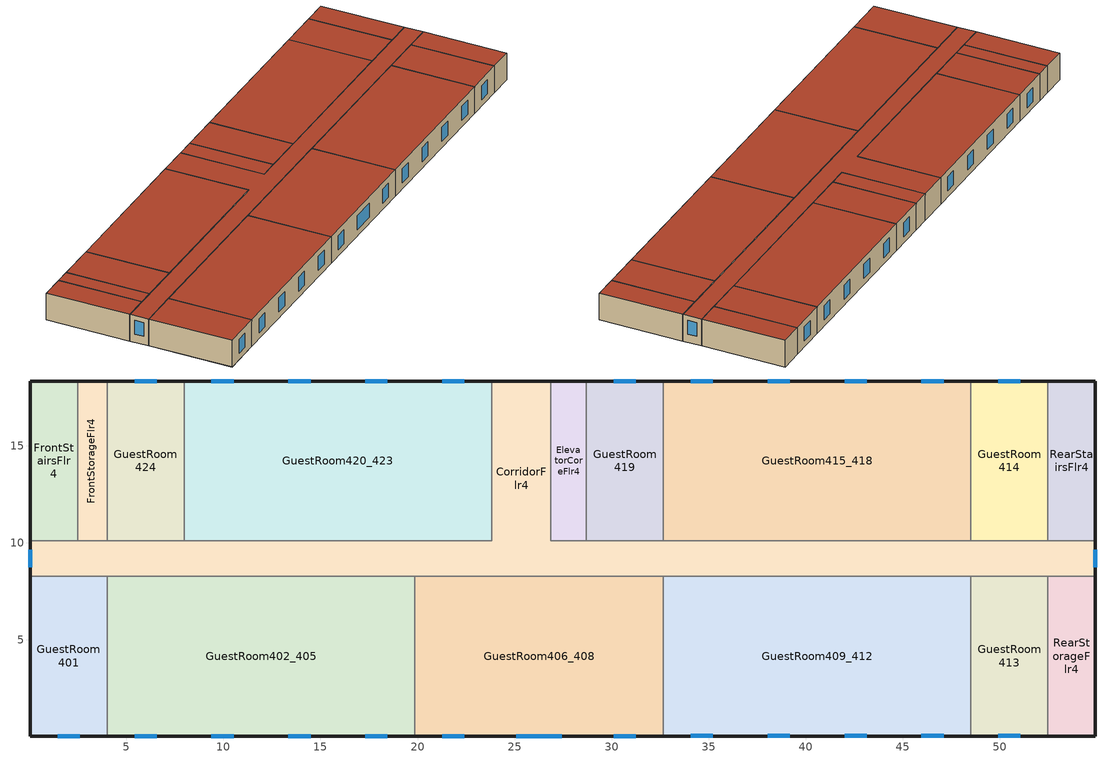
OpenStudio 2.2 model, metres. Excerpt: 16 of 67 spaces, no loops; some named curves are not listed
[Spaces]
GuestRoom413
 floor to GuestRoom313: 52.47,8.28 52.47,0.05 48.51,0.05 48.51,8.28 z8.84
 wall outside: 48.51,0.05 52.47,0.05 z8.84:11.58
 wall to GuestRoom409_412: 48.51,8.28 48.51,0.05 z8.84:11.58
 wall to CorridorFlr4: 52.47,8.28 48.51,8.28 z8.84:11.58
 wall to RearStorageFlr4: 52.47,0.05 52.47,8.28 z8.84:11.58
 window: 49.92,0.05 51.06,0.05 z9.49:10.93
 roof outside: 52.47,0.05 52.47,8.28 48.51,8.28 48.51,0.05 z11.58
GuestRoom415_418
 floor to GuestRoom315_318: 48.51,18.34 48.51,10.11 32.66,10.11 32.66,18.34 z8.84
 wall outside: 48.51,18.34 32.66,18.34 z8.84:11.58
 wall to GuestRoom419: 32.66,18.34 32.66,10.11 z8.84:11.58
 wall to CorridorFlr4: 32.66,10.11 48.51,10.11 z8.84:11.58
 wall to GuestRoom414: 48.51,10.11 48.51,18.34 z8.84:11.58
 window: 47.1,18.34 45.96,18.34 / 39.18,18.34 38.04,18.34 / 43.14,18.34 42,18.34 / 35.21,18.34 34.07,18.34 z9.49:10.93
 roof outside: 48.51,10.11 48.51,18.34 32.66,18.34 32.66,10.11 z11.58
RearStairsFlr4
 floor to RearStairsFlr3: 54.91,18.34 54.91,10.11 52.47,10.11 52.47,18.34 z8.84
 wall outside: 54.91,10.11 54.91,18.34 52.47,18.34 z8.84:11.58
 wall to GuestRoom414: 52.47,18.34 52.47,10.11 z8.84:11.58
 wall to CorridorFlr4: 52.47,10.11 54.91,10.11 z8.84:11.58
 roof outside: 54.91,10.11 54.91,18.34 52.47,18.34 52.47,10.11 z11.58
CorridorFlr4
 floor to CorridorFlr3: 26.87,18.34 26.87,10.11 54.91,10.11 54.91,8.28 0.05,8.28 0.05,10.11 23.82,10.11 23.82,18.34 z8.84
 wall outside: 0.05,10.11 0.05,8.28 / 26.87,18.34 23.82,18.34 / 54.91,8.28 54.91,10.11 z8.84:11.58
 wall to ElevatorCoreFlr4: 28.7,10.11 26.87,10.11 26.87,18.34 z8.84:11.58
 wall to FrontStairsFlr4: 2.49,10.11 0.05,10.11 z8.84:11.58
 wall to GuestRoom420_423: 23.82,18.34 23.82,10.11 7.97,10.11 z8.84:11.58
 wall to GuestRoom406_408: 19.86,8.28 32.66,8.28 z8.84:11.58
 wall to GuestRoom424: 7.97,10.11 4.01,10.11 z8.84:11.58
 wall to GuestRoom402_405: 4.01,8.28 19.86,8.28 z8.84:11.58
 wall to RearStorageFlr4: 52.47,8.28 54.91,8.28 z8.84:11.58
 wall to GuestRoom401: 0.05,8.28 4.01,8.28 z8.84:11.58
 wall to FrontStorageFlr4: 4.01,10.11 2.49,10.11 z8.84:11.58
 wall to GuestRoom414: 52.47,10.11 48.51,10.11 z8.84:11.58
 wall to GuestRoom419: 32.66,10.11 28.7,10.11 z8.84:11.58
 wall to GuestRoom409_412: 32.66,8.28 48.51,8.28 z8.84:11.58
 window: 0.05,9.66 0.05,8.73 / 54.91,8.73 54.91,9.66 z9.68:11.1
 roof outside: 54.91,8.28 54.91,10.11 26.87,10.11 26.87,18.34 23.82,18.34 23.82,10.11 0.05,10.11 0.05,8.28 z11.58
GuestRoom402_405
 floor to GuestRoom302_305: 19.86,8.28 19.86,0.05 4.01,0.05 4.01,8.28 z8.84
 wall outside: 4.01,0.05 19.86,0.05 z8.84:11.58
 wall to GuestRoom406_408: 19.86,0.05 19.86,8.28 z8.84:11.58
 wall to GuestRoom401: 4.01,8.28 4.01,0.05 z8.84:11.58
 window: 5.42,0.05 6.56,0.05 / 13.35,0.05 14.49,0.05 / 9.39,0.05 10.52,0.05 / 17.31,0.05 18.45,0.05 z9.49:10.93
 roof outside: 19.86,0.05 19.86,8.28 4.01,8.28 4.01,0.05 z11.58
GuestRoom401
 floor to GuestRoom301: 4.01,8.28 4.01,0.05 0.05,0.05 0.05,8.28 z8.84
 wall outside: 0.05,8.28 0.05,0.05 4.01,0.05 z8.84:11.58
 window: 1.46,0.05 2.6,0.05 z9.49:10.93
 roof outside: 4.01,0.05 4.01,8.28 0.05,8.28 0.05,0.05 z11.58
RearStorageFlr4
 floor to RearStorageFlr3: 54.91,8.28 54.91,0.05 52.47,0.05 52.47,8.28 z8.84
 wall outside: 52.47,0.05 54.91,0.05 54.91,8.28 z8.84:11.58
 roof outside: 54.91,0.05 54.91,8.28 52.47,8.28 52.47,0.05 z11.58
ElevatorCoreFlr4
 floor to ElevatorCoreFlr3: 28.7,18.34 28.7,10.11 26.87,10.11 26.87,18.34 z8.84
 wall outside: 28.7,18.34 26.87,18.34 z8.84:11.58
 wall to GuestRoom419: 28.7,10.11 28.7,18.34 z8.84:11.58
 roof outside: 28.7,10.11 28.7,18.34 26.87,18.34 26.87,10.11 z11.58
GuestRoom414
 floor to GuestRoom314: 52.47,18.34 52.47,10.11 48.51,10.11 48.51,18.34 z8.84
 wall outside: 52.47,18.34 48.51,18.34 z8.84:11.58
 window: 51.06,18.34 49.92,18.34 z9.49:10.93
 roof outside: 52.47,10.11 52.47,18.34 48.51,18.34 48.51,10.11 z11.58
GuestRoom420_423
 floor to GuestRoom320_323: 23.82,18.34 23.82,10.11 7.97,10.11 7.97,18.34 z8.84
 wall outside: 23.82,18.34 7.97,18.34 z8.84:11.58
 wall to GuestRoom424: 7.97,18.34 7.97,10.11 z8.84:11.58
 window: 22.41,18.34 21.27,18.34 / 18.45,18.34 17.31,18.34 / 10.52,18.34 9.39,18.34 / 14.49,18.34 13.35,18.34 z9.49:10.93
 roof outside: 23.82,10.11 23.82,18.34 7.97,18.34 7.97,10.11 z11.58
GuestRoom424
 floor to GuestRoom324: 7.97,18.34 7.97,10.11 4.01,10.11 4.01,18.34 z8.84
 wall outside: 7.97,18.34 4.01,18.34 z8.84:11.58
 wall to FrontStorageFlr4: 4.01,18.34 4.01,10.11 z8.84:11.58
 window: 6.56,18.34 5.42,18.34 z9.49:10.93
 roof outside: 7.97,10.11 7.97,18.34 4.01,18.34 4.01,10.11 z11.58
GuestRoom406_408
 floor to GuestRoom306_308: 32.66,8.28 32.66,0.05 19.86,0.05 19.86,8.28 z8.84
 wall outside: 19.86,0.05 32.66,0.05 z8.84:11.58
 wall to GuestRoom409_412: 32.66,0.05 32.66,8.28 z8.84:11.58
 window: 21.27,0.05 22.41,0.05 / 25.08,0.05 27.44,0.05 / 30.11,0.05 31.25,0.05 z9.49:10.93
 roof outside: 32.66,0.05 32.66,8.28 19.86,8.28 19.86,0.05 z11.58
GuestRoom419
 floor to GuestRoom319: 32.66,18.34 32.66,10.11 28.7,10.11 28.7,18.34 z8.84
 wall outside: 32.66,18.34 28.7,18.34 z8.84:11.58
 window: 31.25,18.34 30.11,18.34 z9.49:10.93
 roof outside: 32.66,10.11 32.66,18.34 28.7,18.34 28.7,10.11 z11.58
FrontStorageFlr4
 floor to FrontStorageFlr3: 4.01,18.34 4.01,10.11 2.49,10.11 2.49,18.34 z8.84
 wall outside: 4.01,18.34 2.49,18.34 z8.84:11.58
 wall to FrontStairsFlr4: 2.49,18.34 2.49,10.11 z8.84:11.58
 roof outside: 4.01,10.11 4.01,18.34 2.49,18.34 2.49,10.11 z11.58
FrontStairsFlr4
 floor to FrontStairsFlr3: 2.49,18.34 2.49,10.11 0.05,10.11 0.05,18.34 z8.84
 wall outside: 2.49,18.34 0.05,18.34 0.05,10.11 z8.84:11.58
 roof outside: 2.49,10.11 2.49,18.34 0.05,18.34 0.05,10.11 z11.58
GuestRoom409_412
 floor to GuestRoom309_312: 48.51,8.28 48.51,0.05 32.66,0.05 32.66,8.28 z8.84
 wall outside: 32.66,0.05 48.51,0.05 z8.84:11.58
 window: 38.04,0.05 39.18,0.05 / 45.96,0.05 47.1,0.05 / 42,0.05 43.14,0.05 / 34.07,0.05 35.21,0.05 z9.49:10.93
 roof outside: 48.51,0.05 48.51,8.28 32.66,8.28 32.66,0.05 z11.58
[Site]
Miami Intl Ap_FL_USA: Latitude {deg}=25.82; Longitude {deg}=-80.3; Time Zone {hr}=-5; Elevation {m}=11; Terrain=Suburbs
[Building]
-SmallHotel-ASHRAE 169-2006-1A created: 2017-11-09 21:39:31 +0000: North Axis {deg}=180; Default Construction Set=90.1-2013 - SmHotel - ASHRAE 169-2006-1A; Standards Number of Stories=4; Standards Number of Above Ground Stories=0; Standards Building Type=SmallHotel
[Site:WaterMainsTemperature]
Calculation Method=Correlation; Annual Average Outdoor Air Temperature {C}=24.4917; Maximum Difference In Monthly Average Outdoor Air Temperatures {deltaC}=8.7
[SizingPeriod:DesignDay] Barometric Pressure {Pa}=101193; Sky Clearness=0; Rain Indicator=0; Snow Indicator=0; Day of Month=21; Daylight Saving Time Indicator=0; Humidity Indicating Type=Wetbulb; Dry-Bulb Temperature Range Modifier Type=DefaultMultipliers
Name | Maximum Dry-Bulb Temperature {C} | Daily Dry-Bulb Temperature Range {deltaC} | Humidity Indicating Conditions at Maximum Dry-Bulb | Wind Speed {m/s} | Wind Direction {deg} | Month | Day Type | Solar Model Indicator | ASHRAE Taub | ASHRAE Taud
Miami Intl Ap Ann Htg 99.6% Condns DB | 8.7 | 0 | 8.7 | 3.8 | 340 | 1 | WinterDesignDay | ASHRAEClearSky
Miami Intl Ap Ann Clg .4% Condns DB=>MWB | 33.2 | 6.7 | 25.3 | 4.5 | 140 | 7 | SummerDesignDay | ASHRAETau | 0.528 | 1.905
[Site:GroundTemperature:BuildingSurface]
20.94, 20.95, 20.99, 21.07, 21.11, 21.16, 21.19, 21.21, 21.18, 21.14, 21.08, 20.99
[ClimateZones]
Climate Zone Value 1=1A
[Material:NoMass] Thermal Absorptance=0.9; Solar Absorptance=0.7
Name | Roughness | Thermal Resistance {m2-K/W} | Visible Absorptance
CP02 CARPET PAD | VeryRough | 0.21648 | 0.8
Typical Insulation R-0.54; Typical Insulation R-0.54 1; Typical Insulation R-0.54 3 | Smooth | 0.0945033 | 0.7
Typical Carpet Pad | Smooth | 0.21648 | 0.8
Typical Insulation R-5.89; Typical Insulation R-5.89 3 | Smooth | 1.03652 | 0.7
Typical Insulation R-19.72 | Smooth | 3.4722 | 0.7
Typical Insulation R-0.58 | Smooth | 0.101875 | 0.7
Typical Insulation R-24.52 2 | Smooth | 4.31889 | 0.7
Typical Insulation R-1.15 2 | Smooth | 0.202509 | 0.7
[Material]
Name | Roughness | Thickness {m} | Conductivity {W/m-K} | Density {kg/m3} | Specific Heat {J/kg-K} | Thermal Absorptance | Solar Absorptance | Visible Absorptance
4 in. Normalweight Concrete Floor | MediumRough | 0.1016 | 2.31 | 2322 | 832 | 0.9 | 0.7 | 0.7
25mm Stucco | Smooth | 0.0254 | 0.72 | 1856 | 840 | 0.9 | 0.7 | 0.7
5/8 in. Gypsum Board | MediumSmooth | 0.0159 | 0.16 | 800 | 1090 | 0.9 | 0.7 | 0.7
Roof Membrane - Highly Reflective | VeryRough | 0.0095 | 0.16 | 1121.29 | 1460 | 0.75 | 0.45 | 0.7
Metal Roof Surface; F08 Metal surface | Smooth | 0.0008 | 45.28 | 7824 | 500 | 0.9 | 0.7 | 0.7
1/2 in. Gypsum Board | Smooth | 0.0127 | 0.16 | 800 | 1090 | 0.9 | 0.7 | 0.5
8 in. Normalweight Concrete Floor | MediumRough | 0.2032 | 2.31 | 2322 | 832 | 0.9 | 0.7 | 0.7
8 in. Concrete Block Basement Wall | MediumRough | 0.2032 | 1.326 | 1842 | 912 | 0.9 | 0.7 | 0.7
G05 25mm wood | MediumSmooth | 0.0254 | 0.15 | 608 | 1630 | 0.9 | 0.5 | 0.5
6 in. Normalweight Concrete Floor | MediumRough | 0.1524 | 2.31 | 2322 | 832 | 0.9 | 0.7 | 0.7
[Construction]
Typical Insulated Exterior Mass Floor R-3.11: Typical Insulation R-0.54, 4 in. Normalweight Concrete Floor, Typical Carpet Pad
Typical Insulated Steel Framed Exterior Wall R-8.06: 25mm Stucco, 5/8 in. Gypsum Board, Typical Insulation R-5.89, 5/8 in. Gypsum Board
Typical IEAD Roof - Highly Reflective R-20.83: Roof Membrane - Highly Reflective, Typical Insulation R-19.72, Metal Roof Surface
int_slab_floor_smallhotel: 4 in. Normalweight Concrete Floor, CP02 CARPET PAD
int_wall_smallhotel: 1/2 in. Gypsum Board, 1/2 in. Gypsum Board
int_slab_ceiling_smallhotel: CP02 CARPET PAD, 4 in. Normalweight Concrete Floor
Typical Insulated Carpeted 8in Slab Floor: 8 in. Normalweight Concrete Floor, Typical Carpet Pad
Typical Insulated Basement Mass Wall: 8 in. Concrete Block Basement Wall
U 0.60 SHGC 0.25 Dbl 2.5mm air: Glass_2175_LayerAvg, Gap_1_W_0_0025, Glass_2022F_LayerAvg
Typical Insulated Metal Door R-1.43: F08 Metal surface, Typical Insulation R-0.58
Typical Overhead Door: Typical Insulation R-0.54 1
U 0.75 SHGC 0.35 Simple Glazing Skylight: U 0.75 SHGC 0.35 Simple Glazing
Typical Interior Window: Clear 3mm
Typical Interior Door; Typical Interior Partition: G05 25mm wood
Typical Insulated Carpeted 6in Slab Floor: 6 in. Normalweight Concrete Floor, Typical Carpet Pad
U 0.88 SHGC 0.16 Sgl Ref-A-L Clr 6mm: REF A CLEAR LO 6MM
Typical Insulated Exterior Mass Floor R-3.11 3: Typical Insulation R-0.54 3, 4 in. Normalweight Concrete Floor, Typical Carpet Pad
Typical Insulated Steel Framed Exterior Wall R-8.06 3: 25mm Stucco, 5/8 in. Gypsum Board, Typical Insulation R-5.89 3, 5/8 in. Gypsum Board
Typical IEAD Roof - Highly Reflective R-25.64 2: Roof Membrane - Highly Reflective, Typical Insulation R-24.52 2, Metal Roof Surface
Typical Insulated Metal Door R-2.0 2: F08 Metal surface, Typical Insulation R-1.15 2
[DefaultConstructionSet] Interior Partition Construction=Typical Interior Partition
Name | Default Exterior Surface Constructions | Default Interior Surface Constructions | Default Ground Contact Surface Constructions | Default Exterior SubSurface Constructions | Default Interior SubSurface Constructions
90.1-2013 - SmHotel - ASHRAE 169-2006-1A | Default Surface Constructions 1 | Default Surface Constructions 2 | Default Surface Constructions 3 | Default Sub Surface Constructions 1 | Default Sub Surface Constructions 2
90.1-2013 - SmHotel - ASHRAE 169-2006-1A 3 | Default Surface Constructions 10 | Default Surface Constructions 11 | Default Surface Constructions 12 | Default Sub Surface Constructions 7 | Default Sub Surface Constructions 8
[DefaultSurfaceConstructions]
Name | Floor Construction | Wall Construction | Roof Ceiling Construction
Default Surface Constructions 1 | Typical Insulated Exterior Mass Floor R-3.11 | Typical Insulated Steel Framed Exterior Wall R-8.06 | Typical IEAD Roof - Highly Reflective R-20.83
Default Surface Constructions 2; Default Surface Constructions 11 | int_slab_floor_smallhotel | int_wall_smallhotel | int_slab_ceiling_smallhotel
Default Surface Constructions 3 | Typical Insulated Carpeted 8in Slab Floor | Typical Insulated Basement Mass Wall
Default Surface Constructions 10 | Typical Insulated Exterior Mass Floor R-3.11 3 | Typical Insulated Steel Framed Exterior Wall R-8.06 3 | Typical IEAD Roof - Highly Reflective R-25.64 2
Default Surface Constructions 12 | Typical Insulated Carpeted 6in Slab Floor | Typical Insulated Basement Mass Wall
[DefaultSubSurfaceConstructions]
Name | Fixed Window Construction | Operable Window Construction | Door Construction | Overhead Door Construction | Skylight Construction | Tubular Daylight Dome Construction | Tubular Daylight Diffuser Construction
Default Sub Surface Constructions 1 | U 0.60 SHGC 0.25 Dbl 2.5mm air | U 0.60 SHGC 0.25 Dbl 2.5mm air | Typical Insulated Metal Door R-1.43 | Typical Overhead Door | U 0.75 SHGC 0.35 Simple Glazing Skylight | Typical Interior Window | Typical Interior Window
Default Sub Surface Constructions 2; Default Sub Surface Constructions 8 | Typical Interior Window | Typical Interior Window | Typical Interior Door
Default Sub Surface Constructions 7 | U 0.88 SHGC 0.16 Sgl Ref-A-L Clr 6mm | U 0.88 SHGC 0.16 Sgl Ref-A-L Clr 6mm | Typical Insulated Metal Door R-2.0 2 | Typical Overhead Door | U 0.75 SHGC 0.35 Simple Glazing Skylight | Typical Interior Window | Typical Interior Window
[WindowMaterial:Glazing] Optical Data Type=SpectralAverage; Infrared Transmittance at Normal Incidence=0; Dirt Correction Factor for Solar and Visible Transmittance=1; Solar Diffusing=No
Name | Thickness {m} | Solar Transmittance at Normal Incidence | Front Side Solar Reflectance at Normal Incidence | Back Side Solar Reflectance at Normal Incidence | Visible Transmittance at Normal Incidence | Front Side Visible Reflectance at Normal Incidence | Back Side Visible Reflectance at Normal Incidence | Front Side Infrared Hemispherical Emissivity | Back Side Infrared Hemispherical Emissivity | Conductivity {W/m-K}
Glass_2175_LayerAvg | 0.0086 | 0.167758 | 0.217606 | 0.437978 | 0.416044 | 0.078729 | 0.10654 | 0.84 | 0.84 | 1
Glass_2022F_LayerAvg | 0.0039 | 0.355897 | 0.394095 | 0.265645 | 0.677694 | 0.042734 | 0.05547 | 0.046 | 0.84 | 1
Clear 3mm | 0.003 | 0.837 | 0.075 | 0.075 | 0.898 | 0.081 | 0.081 | 0.84 | 0.84 | 0.9
REF A CLEAR LO 6MM | 0.006 | 0.066 | 0.341 | 0.493 | 0.08 | 0.41 | 0.37 | 0.84 | 0.4 | 0.9
[WindowMaterial:Gas]
Gap_1_W_0_0025: Gas Type=Air; Thickness {m}=0.0025
[WindowMaterial:SimpleGlazingSystem]
U 0.75 SHGC 0.35 Simple Glazing: U-Factor {W/m2-K}=4.2587; Solar Heat Gain Coefficient=0.35; Visible Transmittance=0.23
[Space] Default Construction Set=90.1-2013 - SmHotel - ASHRAE 169-2006-1A 3; Building Story=BuildingStory4
Name | Space Type | Thermal Zone
GuestRoom424 | SmallHotel GuestRoom4Occ | GuestRoom424 ZN
GuestRoom413 | SmallHotel GuestRoom4Vac | GuestRoom413 ZN
GuestRoom419 | SmallHotel GuestRoom4Occ | GuestRoom419 ZN
GuestRoom402_405 | SmallHotel GuestRoom4Vac | GuestRoom402_405 ZN
GuestRoom420_423 | SmallHotel GuestRoom4Occ | GuestRoom420_423 ZN
GuestRoom415_418 | SmallHotel GuestRoom4Occ | GuestRoom415_418 ZN
RearStairsFlr4 | SmallHotel Stair4 | RearStairsFlr4 ZN
GuestRoom414 | SmallHotel GuestRoom4Vac | GuestRoom414 ZN
CorridorFlr4 | SmallHotel Corridor4 | CorridorFlr4 ZN
GuestRoom406_408 | SmallHotel GuestRoom4Vac | GuestRoom406_408 ZN
GuestRoom401 | SmallHotel GuestRoom4Occ | GuestRoom401 ZN
GuestRoom409_412 | SmallHotel GuestRoom4Occ | GuestRoom409_412 ZN
RearStorageFlr4 | SmallHotel Storage4Rear | RearStorageFlr4 ZN
ElevatorCoreFlr4 | SmallHotel ElevatorCore4 | ElevatorCoreFlr4 ZN
FrontStorageFlr4 | SmallHotel Storage4Front | FrontStorageFlr4 ZN
FrontStairsFlr4 | SmallHotel Stair4 | FrontStairsFlr4 ZN
[BuildingStory]
BuildingStory4
[SpaceType] Standards Building Type=SmallHotel
Name | Default Schedule Set | Design Specification Outdoor Air Object | Standards Space Type
SmallHotel Corridor4 | SmallHotel Corridor4 Schedule Set | SmallHotel Corridor4 Ventilation | Corridor4
SmallHotel ElevatorCore4 | SmallHotel ElevatorCore4 Schedule Set | SmallHotel ElevatorCore4 Ventilation | ElevatorCore4
SmallHotel Stair4 | SmallHotel Stair4 Schedule Set | SmallHotel Stair4 Ventilation | Stair4
SmallHotel Storage4Front | SmallHotel Storage4Front Schedule Set | SmallHotel Storage4Front Ventilation | Storage4Front
SmallHotel Storage4Rear | SmallHotel Storage4Rear Schedule Set | SmallHotel Storage4Rear Ventilation | Storage4Rear
SmallHotel GuestRoom4Occ | SmallHotel GuestRoom4Occ Schedule Set | SmallHotel GuestRoom4Occ Ventilation | GuestRoom4Occ
SmallHotel GuestRoom4Vac | SmallHotel GuestRoom4Vac Schedule Set | SmallHotel GuestRoom4Vac Ventilation | GuestRoom4Vac
[Lights:Definition] Design Level Calculation Method=Watts/Area; Fraction Radiant=0.7; Fraction Visible=0.2
Name | Watts per Space Floor Area {W/m2}
SmallHotel Corridor4 Lights Definition | 8.52502
SmallHotel GuestRoom4Occ Lights Definition; SmallHotel GuestRoom4Vac Lights Definition | 9.79516
SmallHotel Stair4 Lights Definition | 7.4271
SmallHotel Storage4Front Lights Definition; SmallHotel Storage4Rear Lights Definition | 6.78126
[Lights]
Name | Lights Definition | Space or SpaceType
SmallHotel Corridor4 Lights | SmallHotel Corridor4 Lights Definition | SmallHotel Corridor4
SmallHotel GuestRoom4Occ Lights | SmallHotel GuestRoom4Occ Lights Definition | SmallHotel GuestRoom4Occ
SmallHotel GuestRoom4Vac Lights | SmallHotel GuestRoom4Vac Lights Definition | SmallHotel GuestRoom4Vac
SmallHotel Stair4 Lights | SmallHotel Stair4 Lights Definition | SmallHotel Stair4
SmallHotel Storage4Front Lights | SmallHotel Storage4Front Lights Definition | SmallHotel Storage4Front
SmallHotel Storage4Rear Lights | SmallHotel Storage4Rear Lights Definition | SmallHotel Storage4Rear
[DesignSpecification:OutdoorAir] Outdoor Air Method=Sum
Name | Outdoor Air Flow per Floor Area {m3/s-m2} | Outdoor Air Flow per Person {m3/s-person}
SmallHotel Corridor4 Ventilation; SmallHotel Stair4 Ventilation | 0.0003048
SmallHotel ElevatorCore4 Ventilation; SmallHotel Storage4Front Ventilation; SmallHotel Storage4Rear Ventilation | 0.0006096
SmallHotel GuestRoom4Occ Ventilation; SmallHotel GuestRoom4Vac Ventilation | 0.0003048 | 0.00235974
[DefaultScheduleSet]
Name | Number of People Schedule | People Activity Level Schedule | Lighting Schedule | Electric Equipment Schedule | Infiltration Schedule
SmallHotel Corridor4 Schedule Set | HotelSmall AlwaysOff | HotelSmall Activity_Sch | HotelSmall BLDG_LIGHT_CORRIDOR_SCH_2013 | HotelSmall AlwaysOff | Always On
SmallHotel ElevatorCore4 Schedule Set |  |  | HotelSmall AlwaysOff | HotelSmall BLDG_ELEVATORS | Always On
SmallHotel GuestRoom4Occ Schedule Set | HotelSmall GuestRoom_Occ_Sch | HotelSmall Activity_Sch | HotelSmall BLDG_LIGHT_GUESTROOM_SCH_2013 | HotelSmall GuestRoom_Eqp_Sch_Base | HotelSmall GuestRoom_Infil_Sch
SmallHotel GuestRoom4Vac Schedule Set | HotelSmall AlwaysOff | HotelSmall Activity_Sch | HotelSmall AlwaysOff | HotelSmall AlwaysOff | HotelSmall GuestRoom_Infil_Sch
SmallHotel Stair4 Schedule Set | HotelSmall AlwaysOff | HotelSmall Activity_Sch | HotelSmall BLDG_LIGHT_STAIR_SCH | HotelSmall AlwaysOff | Always On
SmallHotel Storage4Front Schedule Set; SmallHotel Storage4Rear Schedule Set | HotelSmall AlwaysOff | HotelSmall Activity_Sch | HotelSmall BLDG_LIGHT_STORAGE_SCH | HotelSmall AlwaysOff | Always On
[ThermostatSetpoint:DualSetpoint]
Name | Heating Setpoint Temperature Schedule | Cooling Setpoint Temperature Schedule
SmallHotel Corridor4 Thermostat 1 | HotelSmall CommonArea_HtgSP_Sch | HotelSmall CommonArea_ClgSP_Sch
SmallHotel ElevatorCore4 Thermostat 1
SmallHotel Stair4 Thermostat 1; SmallHotel Storage4Front Thermostat 1; SmallHotel Stair4 Thermostat 2; SmallHotel Storage4Rear Thermostat 1 | HotelSmall SemiHeated_HtgSP_Sch | SmallHotel UnitHeater ClgSP Sch
SmallHotel GuestRoom4Occ Thermostat 1; SmallHotel GuestRoom4Occ Thermostat 2; SmallHotel GuestRoom4Occ Thermostat 3; SmallHotel GuestRoom4Occ Thermostat 4; SmallHotel GuestRoom4Occ Thermostat 5; SmallHotel GuestRoom4Occ Thermostat 6 | HotelSmall Adva_OccGuestRoom_HtgSP_Sch | HotelSmall Adva_OccGuestRoom_ClgSP_Sch
SmallHotel GuestRoom4Vac Thermostat 1; SmallHotel GuestRoom4Vac Thermostat 2; SmallHotel GuestRoom4Vac Thermostat 3; SmallHotel GuestRoom4Vac Thermostat 4 | HotelSmall VacGuestRoom_HtgSP_Sch | HotelSmall VacGuestRoom_ClgSP_Sch
[ElectricEquipment:Definition] Design Level Calculation Method=Watts/Area; Watts per Space Floor Area {W/m2}=11.8403; Fraction Radiant=0.5
SmallHotel GuestRoom4Occ Elec Equip Definition; SmallHotel GuestRoom4Vac Elec Equip Definition
[ElectricEquipment]
Name | Electric Equipment Definition | Space or SpaceType
SmallHotel GuestRoom4Occ Elec Equip | SmallHotel GuestRoom4Occ Elec Equip Definition | SmallHotel GuestRoom4Occ
SmallHotel GuestRoom4Vac Elec Equip | SmallHotel GuestRoom4Vac Elec Equip Definition | SmallHotel GuestRoom4Vac
[People:Definition] Number of People Calculation Method=People/Area; People per Space Floor Area {person/m2}=0.0459619; Fraction Radiant=0.3
SmallHotel GuestRoom4Occ People Definition; SmallHotel GuestRoom4Vac People Definition
[People] Work Efficiency Schedule=Work Efficiency Schedule; Clothing Insulation Schedule=Clothing Schedule; Air Velocity Schedule=Air Velocity Schedule
Name | People Definition | Space or SpaceType
SmallHotel GuestRoom4Occ People | SmallHotel GuestRoom4Occ People Definition | SmallHotel GuestRoom4Occ
SmallHotel GuestRoom4Vac People | SmallHotel GuestRoom4Vac People Definition | SmallHotel GuestRoom4Vac
[SpaceInfiltration:DesignFlowRate] Design Flow Rate Calculation Method=Flow/ExteriorArea; Constant Term Coefficient=0; Temperature Term Coefficient=0; Velocity Term Coefficient=0.224; Velocity Squared Term Coefficient=0
Name | Space or SpaceType | Schedule | Flow per Exterior Surface Area {m3/s-m2}
CorridorFlr4 Infiltration | CorridorFlr4 | Always On | 7.28519e-05
ElevatorCoreFlr4 Infiltration | ElevatorCoreFlr4 | Always On | 0.000142393
FrontStairsFlr4 Infiltration | FrontStairsFlr4 | Always On | 0.000337883
FrontStorageFlr4 Infiltration | FrontStorageFlr4 | Always On | 0.000142393
GuestRoom401 Infiltration | GuestRoom401 | HotelSmall GuestRoom_Infil_Sch | 0.000288388
GuestRoom402_405 Infiltration | GuestRoom402_405 | HotelSmall GuestRoom_Infil_Sch | 0.000142386
GuestRoom406_408 Infiltration | GuestRoom406_408 | HotelSmall GuestRoom_Infil_Sch | 0.000142386
GuestRoom409_412 Infiltration | GuestRoom409_412 | HotelSmall GuestRoom_Infil_Sch | 0.000142386
GuestRoom413 Infiltration | GuestRoom413 | HotelSmall GuestRoom_Infil_Sch | 0.000142386
GuestRoom414 Infiltration | GuestRoom414 | HotelSmall GuestRoom_Infil_Sch | 0.000142393
GuestRoom415_418 Infiltration | GuestRoom415_418 | HotelSmall GuestRoom_Infil_Sch | 0.000142393
GuestRoom419 Infiltration | GuestRoom419 | HotelSmall GuestRoom_Infil_Sch | 0.000142393
GuestRoom420_423 Infiltration | GuestRoom420_423 | HotelSmall GuestRoom_Infil_Sch | 0.000142393
GuestRoom424 Infiltration | GuestRoom424 | HotelSmall GuestRoom_Infil_Sch | 0.000142393
RearStairsFlr4 Infiltration | RearStairsFlr4 | Always On | 0.000337857
RearStorageFlr4 Infiltration | RearStorageFlr4 | Always On | 0.000337855
[ThermalZone] Use Ideal Air Loads=No
Name | Thermostat | Primary Daylighting Control | Fraction of Zone Controlled by Primary Daylighting Control | Secondary Daylighting Control | Fraction of Zone Controlled by Secondary Daylighting Control
CorridorFlr4 ZN | SmallHotel Corridor4 Thermostat 1
ElevatorCoreFlr4 ZN | SmallHotel ElevatorCore4 Thermostat 1
FrontStairsFlr4 ZN | SmallHotel Stair4 Thermostat 1
FrontStorageFlr4 ZN | SmallHotel Storage4Front Thermostat 1
GuestRoom401 ZN | SmallHotel GuestRoom4Occ Thermostat 1
GuestRoom402_405 ZN | SmallHotel GuestRoom4Vac Thermostat 1 | GuestRoom402_405 Daylt Sensor 1 | 0.207541 | GuestRoom402_405 Daylt Sensor 2 | 0.207541
GuestRoom406_408 ZN | SmallHotel GuestRoom4Vac Thermostat 2 | GuestRoom406_408 Daylt Sensor 1 | 0.216944 | GuestRoom406_408 Daylt Sensor 2 | 0.216944
GuestRoom409_412 ZN | SmallHotel GuestRoom4Occ Thermostat 2 | GuestRoom409_412 Daylt Sensor 1 | 0.207541 | GuestRoom409_412 Daylt Sensor 2 | 0.207541
GuestRoom413 ZN | SmallHotel GuestRoom4Vac Thermostat 3
GuestRoom414 ZN | SmallHotel GuestRoom4Vac Thermostat 4
GuestRoom415_418 ZN | SmallHotel GuestRoom4Occ Thermostat 3 | GuestRoom415_418 Daylt Sensor 1 | 0.207556 | GuestRoom415_418 Daylt Sensor 2 | 0.207556
GuestRoom419 ZN | SmallHotel GuestRoom4Occ Thermostat 4
GuestRoom420_423 ZN | SmallHotel GuestRoom4Occ Thermostat 5 | GuestRoom420_423 Daylt Sensor 1 | 0.207556 | GuestRoom420_423 Daylt Sensor 2 | 0.207556
GuestRoom424 ZN | SmallHotel GuestRoom4Occ Thermostat 6
RearStairsFlr4 ZN | SmallHotel Stair4 Thermostat 2
RearStorageFlr4 ZN | SmallHotel Storage4Rear Thermostat 1
[Sizing:Zone] Zone Cooling Design Supply Air Temperature Input Method=SupplyAirTemperature; Zone Cooling Design Supply Air Temperature {C}=14; Zone Cooling Design Supply Air Temperature Difference {deltaC}=11.11; Zone Heating Design Supply Air Temperature Input Method=SupplyAirTemperature; Zone Heating Design Supply Air Temperature Difference {deltaC}=11.11; Zone Heating Design Supply Air Humidity Ratio {kg-H2O/kg-air}=0.008; Cooling Design Air Flow Method=DesignDay; Heating Design Air Flow Method=DesignDay; Account for Dedicated Outdoor Air System=No; Dedicated Outdoor Air System Control Strategy=NeutralSupplyAir; Dedicated Outdoor Air Low Setpoint Temperature for Design {C}=autosize; Dedicated Outdoor Air High Setpoint Temperature for Design {C}=autosize
Name | Zone Heating Design Supply Air Temperature {C} | Zone Cooling Design Supply Air Humidity Ratio {kg-H2O/kg-air}
CorridorFlr1 ZN; CorridorFlr2 ZN; CorridorFlr3 ZN; CorridorFlr4 ZN; FrontStairsFlr1 ZN; FrontStairsFlr2 ZN; FrontStairsFlr3 ZN; FrontStairsFlr4 ZN; GuestRoom101 ZN; GuestRoom102 ZN; GuestRoom103 ZN; GuestRoom104 ZN; GuestRoom105 ZN; GuestRoom201 ZN; GuestRoom202_205 ZN; GuestRoom206_208 ZN; GuestRoom209_212 ZN; GuestRoom213 ZN; GuestRoom214 ZN; GuestRoom215_218 ZN; GuestRoom219 ZN; GuestRoom220_223 ZN; GuestRoom224 ZN; GuestRoom301 ZN; GuestRoom302_305 ZN; GuestRoom306_308 ZN; GuestRoom309_312 ZN; GuestRoom313 ZN; GuestRoom314 ZN; GuestRoom315_318 ZN; GuestRoom319 ZN; GuestRoom320_323 ZN; GuestRoom324 ZN; GuestRoom401 ZN; GuestRoom402_405 ZN; GuestRoom406_408 ZN; GuestRoom409_412 ZN; GuestRoom413 ZN; GuestRoom414 ZN; GuestRoom415_418 ZN; GuestRoom419 ZN; GuestRoom420_423 ZN; GuestRoom424 ZN; MechanicalRoomFlr1 ZN; RearStairsFlr1 ZN; RearStairsFlr2 ZN; RearStairsFlr3 ZN; RearStairsFlr4 ZN | 50 | 0.008
ElevatorCoreFlr1 ZN; ElevatorCoreFlr2 ZN; ElevatorCoreFlr3 ZN; ElevatorCoreFlr4 ZN; FrontStorageFlr1 ZN; FrontStorageFlr2 ZN; FrontStorageFlr3 ZN; FrontStorageFlr4 ZN; LaundryRoomFlr1 ZN; RearStorageFlr1 ZN; RearStorageFlr2 ZN; RearStorageFlr3 ZN; RearStorageFlr4 ZN | 40 | 0.0085
[Zone equipment]
CorridorFlr1 ZN: CorridorFlr1 ZN PTAC
CorridorFlr2 ZN: CorridorFlr2 ZN PTAC
CorridorFlr3 ZN: CorridorFlr3 ZN PTAC
CorridorFlr4 ZN: CorridorFlr4 ZN PTAC
FrontStairsFlr1 ZN: FrontStairsFlr1 ZN UnitHeater
FrontStairsFlr2 ZN: FrontStairsFlr2 ZN UnitHeater
FrontStairsFlr3 ZN: FrontStairsFlr3 ZN UnitHeater
FrontStairsFlr4 ZN: FrontStairsFlr4 ZN UnitHeater
GuestRoom101 ZN: GuestRoom101 ZN PTAC
GuestRoom102 ZN: GuestRoom102 ZN PTAC
GuestRoom103 ZN: GuestRoom103 ZN PTAC
GuestRoom104 ZN: GuestRoom104 ZN PTAC
GuestRoom105 ZN: GuestRoom105 ZN PTAC
GuestRoom201 ZN: GuestRoom201 ZN PTAC
GuestRoom202_205 ZN: GuestRoom202_205 ZN PTAC
GuestRoom206_208 ZN: GuestRoom206_208 ZN PTAC
GuestRoom209_212 ZN: GuestRoom209_212 ZN PTAC
GuestRoom213 ZN: GuestRoom213 ZN PTAC
GuestRoom214 ZN: GuestRoom214 ZN PTAC
GuestRoom215_218 ZN: GuestRoom215_218 ZN PTAC
GuestRoom219 ZN: GuestRoom219 ZN PTAC
GuestRoom220_223 ZN: GuestRoom220_223 ZN PTAC
GuestRoom224 ZN: GuestRoom224 ZN PTAC
GuestRoom301 ZN: GuestRoom301 ZN PTAC
GuestRoom302_305 ZN: GuestRoom302_305 ZN PTAC
GuestRoom306_308 ZN: GuestRoom306_308 ZN PTAC
GuestRoom309_312 ZN: GuestRoom309_312 ZN PTAC
GuestRoom313 ZN: GuestRoom313 ZN PTAC
GuestRoom314 ZN: GuestRoom314 ZN PTAC
GuestRoom315_318 ZN: GuestRoom315_318 ZN PTAC
GuestRoom319 ZN: GuestRoom319 ZN PTAC
GuestRoom320_323 ZN: GuestRoom320_323 ZN PTAC
GuestRoom324 ZN: GuestRoom324 ZN PTAC
GuestRoom401 ZN: GuestRoom401 ZN PTAC
GuestRoom402_405 ZN: GuestRoom402_405 ZN PTAC
GuestRoom406_408 ZN: GuestRoom406_408 ZN PTAC
GuestRoom409_412 ZN: GuestRoom409_412 ZN PTAC
GuestRoom413 ZN: GuestRoom413 ZN PTAC
GuestRoom414 ZN: GuestRoom414 ZN PTAC
GuestRoom415_418 ZN: GuestRoom415_418 ZN PTAC
GuestRoom419 ZN: GuestRoom419 ZN PTAC
GuestRoom420_423 ZN: GuestRoom420_423 ZN PTAC
GuestRoom424 ZN: GuestRoom424 ZN PTAC
MechanicalRoomFlr1 ZN: MechanicalRoomFlr1 ZN UnitHeater
RearStairsFlr1 ZN: RearStairsFlr1 ZN UnitHeater
RearStairsFlr2 ZN: RearStairsFlr2 ZN UnitHeater
RearStairsFlr3 ZN: RearStairsFlr3 ZN UnitHeater
RearStairsFlr4 ZN: RearStairsFlr4 ZN UnitHeater
[Fan:ConstantVolume] Fan Efficiency=0.385; Maximum Flow Rate {m3/s}=AutoSize; Motor Efficiency=0.7
Name | Availability Schedule | Pressure Rise {Pa}
GuestRoom101 ZN PTAC Fan; GuestRoom102 ZN PTAC Fan; GuestRoom103 ZN PTAC Fan; GuestRoom104 ZN PTAC Fan; GuestRoom105 ZN PTAC Fan; GuestRoom201 ZN PTAC Fan; GuestRoom202_205 ZN PTAC Fan; GuestRoom206_208 ZN PTAC Fan; GuestRoom209_212 ZN PTAC Fan; GuestRoom213 ZN PTAC Fan; GuestRoom214 ZN PTAC Fan; GuestRoom215_218 ZN PTAC Fan; GuestRoom219 ZN PTAC Fan; GuestRoom220_223 ZN PTAC Fan; GuestRoom224 ZN PTAC Fan; GuestRoom301 ZN PTAC Fan; GuestRoom302_305 ZN PTAC Fan; GuestRoom306_308 ZN PTAC Fan; GuestRoom309_312 ZN PTAC Fan; GuestRoom313 ZN PTAC Fan; GuestRoom314 ZN PTAC Fan; GuestRoom315_318 ZN PTAC Fan; GuestRoom319 ZN PTAC Fan; GuestRoom320_323 ZN PTAC Fan; GuestRoom324 ZN PTAC Fan; GuestRoom401 ZN PTAC Fan; GuestRoom402_405 ZN PTAC Fan; GuestRoom406_408 ZN PTAC Fan; GuestRoom409_412 ZN PTAC Fan; GuestRoom413 ZN PTAC Fan; GuestRoom414 ZN PTAC Fan; GuestRoom415_418 ZN PTAC Fan; GuestRoom419 ZN PTAC Fan; GuestRoom420_423 ZN PTAC Fan; GuestRoom424 ZN PTAC Fan; CorridorFlr1 ZN PTAC Fan; CorridorFlr2 ZN PTAC Fan; CorridorFlr3 ZN PTAC Fan; CorridorFlr4 ZN PTAC Fan | Always On Discrete | 331.288
MechanicalRoomFlr1 ZN UnitHeater Fan; FrontStairsFlr1 ZN UnitHeater Fan; FrontStairsFlr2 ZN UnitHeater Fan; FrontStairsFlr3 ZN UnitHeater Fan; FrontStairsFlr4 ZN UnitHeater Fan; RearStairsFlr1 ZN UnitHeater Fan; RearStairsFlr2 ZN UnitHeater Fan; RearStairsFlr3 ZN UnitHeater Fan; RearStairsFlr4 ZN UnitHeater Fan | Always On | 49.8178
[Coil:Heating:Electric]
Name | Availability Schedule
GuestRoom101 ZN PTAC Electric Htg Coil; GuestRoom102 ZN PTAC Electric Htg Coil; GuestRoom103 ZN PTAC Electric Htg Coil; GuestRoom104 ZN PTAC Electric Htg Coil; GuestRoom105 ZN PTAC Electric Htg Coil; GuestRoom201 ZN PTAC Electric Htg Coil; GuestRoom202_205 ZN PTAC Electric Htg Coil; GuestRoom206_208 ZN PTAC Electric Htg Coil; GuestRoom209_212 ZN PTAC Electric Htg Coil; GuestRoom213 ZN PTAC Electric Htg Coil; GuestRoom214 ZN PTAC Electric Htg Coil; GuestRoom215_218 ZN PTAC Electric Htg Coil; GuestRoom219 ZN PTAC Electric Htg Coil; GuestRoom220_223 ZN PTAC Electric Htg Coil; GuestRoom224 ZN PTAC Electric Htg Coil; GuestRoom301 ZN PTAC Electric Htg Coil; GuestRoom302_305 ZN PTAC Electric Htg Coil; GuestRoom306_308 ZN PTAC Electric Htg Coil; GuestRoom309_312 ZN PTAC Electric Htg Coil; GuestRoom313 ZN PTAC Electric Htg Coil; GuestRoom314 ZN PTAC Electric Htg Coil; GuestRoom315_318 ZN PTAC Electric Htg Coil; GuestRoom319 ZN PTAC Electric Htg Coil; GuestRoom320_323 ZN PTAC Electric Htg Coil; GuestRoom324 ZN PTAC Electric Htg Coil; GuestRoom401 ZN PTAC Electric Htg Coil; GuestRoom402_405 ZN PTAC Electric Htg Coil; GuestRoom406_408 ZN PTAC Electric Htg Coil; GuestRoom409_412 ZN PTAC Electric Htg Coil; GuestRoom413 ZN PTAC Electric Htg Coil; GuestRoom414 ZN PTAC Electric Htg Coil; GuestRoom415_418 ZN PTAC Electric Htg Coil; GuestRoom419 ZN PTAC Electric Htg Coil; GuestRoom420_423 ZN PTAC Electric Htg Coil; GuestRoom424 ZN PTAC Electric Htg Coil; CorridorFlr1 ZN PTAC Electric Htg Coil; CorridorFlr2 ZN PTAC Electric Htg Coil; CorridorFlr3 ZN PTAC Electric Htg Coil; CorridorFlr4 ZN PTAC Electric Htg Coil | Always On Discrete
MechanicalRoomFlr1 ZN UnitHeater Electric Htg Coil; FrontStairsFlr1 ZN UnitHeater Electric Htg Coil; FrontStairsFlr2 ZN UnitHeater Electric Htg Coil; FrontStairsFlr3 ZN UnitHeater Electric Htg Coil; FrontStairsFlr4 ZN UnitHeater Electric Htg Coil; RearStairsFlr1 ZN UnitHeater Electric Htg Coil; RearStairsFlr2 ZN UnitHeater Electric Htg Coil; RearStairsFlr3 ZN UnitHeater Electric Htg Coil; RearStairsFlr4 ZN UnitHeater Electric Htg Coil | Always On
[Coil:Cooling:DX:SingleSpeed] Availability Schedule=Always On Discrete; Rated Total Cooling Capacity {W}=autosize; Rated Sensible Heat Ratio=autosize; Rated Air Flow Rate {m3/s}=autosize; Rated Evaporator Fan Power Per Volume Flow Rate {W/(m3/s)}=773.3; Condenser Type=AirCooled; Evaporative Condenser Effectiveness=0; Evaporative Condenser Air Flow Rate {m3/s}=Autosize; Evaporative Condenser Pump Rated Power Consumption {W}=Autosize; Crankcase Heater Capacity {W}=0; Maximum Outdoor Dry-Bulb Temperature for Crankcase Heater Operation {C}=0; Basin Heater Capacity {W/K}=0; Basin Heater Setpoint Temperature {C}=10
Name | Rated COP {W/W} | Total Cooling Capacity Function of Temperature Curve | Total Cooling Capacity Function of Flow Fraction Curve | Energy Input Ratio Function of Temperature Curve | Energy Input Ratio Function of Flow Fraction Curve | Part Load Fraction Correlation Curve
GuestRoom101 ZN PTAC 1spd DX AC Clg Coil 2kBtu/hr 11.9EER | 4.02428 | PSZ-Fine Storage DX Coil Cap-FT 4 | DX Coil Cap-FF 4 | PSZ-AC DX Coil EIR-FT 4 | Split DX Coil EIR-FF 4 | HPACCOOLPLFFPLR 4
GuestRoom102 ZN PTAC 1spd DX AC Clg Coil 2kBtu/hr 11.9EER | 4.024 | PSZ-Fine Storage DX Coil Cap-FT 5 | DX Coil Cap-FF 5 | PSZ-AC DX Coil EIR-FT 5 | Split DX Coil EIR-FF 5 | HPACCOOLPLFFPLR 5
GuestRoom103 ZN PTAC 1spd DX AC Clg Coil 10kBtu/hr 11.0EER | 3.72409 | PSZ-Fine Storage DX Coil Cap-FT 6 | DX Coil Cap-FF 6 | PSZ-AC DX Coil EIR-FT 6 | Split DX Coil EIR-FF 6 | HPACCOOLPLFFPLR 6
GuestRoom104 ZN PTAC 1spd DX AC Clg Coil 10kBtu/hr 11.1EER | 3.75055 | PSZ-Fine Storage DX Coil Cap-FT 7 | DX Coil Cap-FF 7 | PSZ-AC DX Coil EIR-FT 7 | Split DX Coil EIR-FF 7 | HPACCOOLPLFFPLR 7
GuestRoom105 ZN PTAC 1spd DX AC Clg Coil 12kBtu/hr 10.3EER | 3.48753 | PSZ-Fine Storage DX Coil Cap-FT 8 | DX Coil Cap-FF 8 | PSZ-AC DX Coil EIR-FT 8 | Split DX Coil EIR-FF 8 | HPACCOOLPLFFPLR 8
GuestRoom201 ZN PTAC 1spd DX AC Clg Coil 5kBtu/hr 11.9EER | 4.02728 | PSZ-Fine Storage DX Coil Cap-FT 9 | DX Coil Cap-FF 9 | PSZ-AC DX Coil EIR-FT 9 | Split DX Coil EIR-FF 9 | HPACCOOLPLFFPLR 9
GuestRoom202_205 ZN PTAC 1spd DX AC Clg Coil 37kBtu/hr 9.5EER | 3.23878 | PSZ-Fine Storage DX Coil Cap-FT 10 | DX Coil Cap-FF 10 | PSZ-AC DX Coil EIR-FT 10 | Split DX Coil EIR-FF 10 | HPACCOOLPLFFPLR 10
GuestRoom206_208 ZN PTAC 1spd DX AC Clg Coil 30kBtu/hr 9.5EER | 3.23327 | PSZ-Fine Storage DX Coil Cap-FT 11 | DX Coil Cap-FF 11 | PSZ-AC DX Coil EIR-FT 11 | Split DX Coil EIR-FF 11 | HPACCOOLPLFFPLR 11
GuestRoom209_212 ZN PTAC 1spd DX AC Clg Coil 34kBtu/hr 9.5EER | 3.23621 | PSZ-Fine Storage DX Coil Cap-FT 12 | DX Coil Cap-FF 12 | PSZ-AC DX Coil EIR-FT 12 | Split DX Coil EIR-FF 12 | HPACCOOLPLFFPLR 12
GuestRoom213 ZN PTAC 1spd DX AC Clg Coil 11kBtu/hr 10.8EER | 3.66408 | PSZ-Fine Storage DX Coil Cap-FT 13 | DX Coil Cap-FF 13 | PSZ-AC DX Coil EIR-FT 13 | Split DX Coil EIR-FF 13 | HPACCOOLPLFFPLR 13
GuestRoom214 ZN PTAC 1spd DX AC Clg Coil 11kBtu/hr 10.6EER | 3.6033 | PSZ-Fine Storage DX Coil Cap-FT 14 | DX Coil Cap-FF 14 | PSZ-AC DX Coil EIR-FT 14 | Split DX Coil EIR-FF 14 | HPACCOOLPLFFPLR 14
GuestRoom215_218 ZN PTAC 1spd DX AC Clg Coil 48kBtu/hr 9.5EER | 3.24667 | PSZ-Fine Storage DX Coil Cap-FT 15 | DX Coil Cap-FF 15 | PSZ-AC DX Coil EIR-FT 15 | Split DX Coil EIR-FF 15 | HPACCOOLPLFFPLR 15
GuestRoom219 ZN PTAC 1spd DX AC Clg Coil 43kBtu/hr 9.5EER | 3.24284 | PSZ-Fine Storage DX Coil Cap-FT 16 | DX Coil Cap-FF 16 | PSZ-AC DX Coil EIR-FT 16 | Split DX Coil EIR-FF 16 | HPACCOOLPLFFPLR 16
GuestRoom220_223 ZN PTAC 1spd DX AC Clg Coil 35kBtu/hr 9.5EER | 3.23739 | PSZ-Fine Storage DX Coil Cap-FT 17 | DX Coil Cap-FF 17 | PSZ-AC DX Coil EIR-FT 17 | Split DX Coil EIR-FF 17 | HPACCOOLPLFFPLR 17
GuestRoom224 ZN PTAC 1spd DX AC Clg Coil 11kBtu/hr 10.8EER | 3.65339 | PSZ-Fine Storage DX Coil Cap-FT 18 | DX Coil Cap-FF 18 | PSZ-AC DX Coil EIR-FT 18 | Split DX Coil EIR-FF 18 | HPACCOOLPLFFPLR 18
GuestRoom301 ZN PTAC 1spd DX AC Clg Coil 5kBtu/hr 11.9EER | 4.02675 | PSZ-Fine Storage DX Coil Cap-FT 19 | DX Coil Cap-FF 19 | PSZ-AC DX Coil EIR-FT 19 | Split DX Coil EIR-FF 19 | HPACCOOLPLFFPLR 19
GuestRoom302_305 ZN PTAC 1spd DX AC Clg Coil 10kBtu/hr 11.0EER | 3.71147 | PSZ-Fine Storage DX Coil Cap-FT 20 | DX Coil Cap-FF 20 | PSZ-AC DX Coil EIR-FT 20 | Split DX Coil EIR-FF 20 | HPACCOOLPLFFPLR 20
GuestRoom306_308 ZN PTAC 1spd DX AC Clg Coil 9kBtu/hr 11.4EER | 3.87707 | PSZ-Fine Storage DX Coil Cap-FT 21 | DX Coil Cap-FF 21 | PSZ-AC DX Coil EIR-FT 21 | Split DX Coil EIR-FF 21 | HPACCOOLPLFFPLR 21
GuestRoom309_312 ZN PTAC 1spd DX AC Clg Coil 34kBtu/hr 9.5EER | 3.23642 | PSZ-Fine Storage DX Coil Cap-FT 22 | DX Coil Cap-FF 22 | PSZ-AC DX Coil EIR-FT 22 | Split DX Coil EIR-FF 22 | HPACCOOLPLFFPLR 22
[Exterior:Lights:Definition]
NonDimming Exterior Lights Def: Design Level {W}=4188
[Exterior:Lights]
NonDimming Exterior Lights Def: Exterior Lights Definition=NonDimming Exterior Lights Def; Schedule=HotelSmall Exterior_Lgt_ALWAYS_ON; Control Option=AstronomicalClock
[Daylighting:Control] Position Z-Coordinate {m}=9.6012; Illuminance Setpoint {lux}=375; Lighting Control Type=Stepped; Minimum Input Power Fraction for Continuous Dimming Control=0.3; Minimum Light Output Fraction for Continuous Dimming Control=0.2; Number of Stepped Control Steps=3; Probability Lighting will be Reset When Needed in Manual Stepped Control=1; Maximum Allowable Discomfort Glare Index=22
Name | Space | Position X-Coordinate {m} | Position Y-Coordinate {m}
GuestRoom402_405 Daylt Sensor 1 | GuestRoom402_405 | 5.99228 | 1.43062
GuestRoom402_405 Daylt Sensor 2 | GuestRoom402_405 | 5.99228 | 2.83333
GuestRoom406_408 Daylt Sensor 1 | GuestRoom406_408 | 21.8419 | 1.43062
GuestRoom406_408 Daylt Sensor 2 | GuestRoom406_408 | 21.8419 | 2.83333
GuestRoom409_412 Daylt Sensor 1 | GuestRoom409_412 | 34.6435 | 1.43062
GuestRoom409_412 Daylt Sensor 2 | GuestRoom409_412 | 34.6435 | 2.83333
GuestRoom415_418 Daylt Sensor 1 | GuestRoom415_418 | 46.5307 | 16.9557
GuestRoom415_418 Daylt Sensor 2 | GuestRoom415_418 | 46.5307 | 15.5529
GuestRoom420_423 Daylt Sensor 1 | GuestRoom420_423 | 21.8419 | 16.9557
GuestRoom420_423 Daylt Sensor 2 | GuestRoom420_423 | 21.8419 | 15.5529
[Schedule:Ruleset]
Name | Default Day Schedule | Summer Design Day Schedule | Winter Design Day Schedule
HotelSmall AlwaysOff | HotelSmall AlwaysOff Default | HotelSmall AlwaysOff Summer Design Day | HotelSmall AlwaysOff Winter Design Day
HotelSmall Activity_Sch | HotelSmall Activity_Sch Default | HotelSmall Activity_Sch Summer Design Day | HotelSmall Activity_Sch Winter Design Day
HotelSmall BLDG_LIGHT_CORRIDOR_SCH_2013 | HotelSmall BLDG_LIGHT_CORRIDOR_SCH_2013 Default | HotelSmall BLDG_LIGHT_CORRIDOR_SCH_2013 Summer Design Day | HotelSmall BLDG_LIGHT_CORRIDOR_SCH_2013 Winter Design Day
Always On | Always On Default
HotelSmall CommonArea_HtgSP_Sch | HotelSmall CommonArea_HtgSP_Sch Default | HotelSmall CommonArea_HtgSP_Sch Summer Design Day | HotelSmall CommonArea_HtgSP_Sch Winter Design Day
HotelSmall CommonArea_ClgSP_Sch | HotelSmall CommonArea_ClgSP_Sch Default | HotelSmall CommonArea_ClgSP_Sch Summer Design Day | HotelSmall CommonArea_ClgSP_Sch Winter Design Day
HotelSmall BLDG_ELEVATORS | HotelSmall BLDG_ELEVATORS Default | HotelSmall BLDG_ELEVATORS Summer Design Day | HotelSmall BLDG_ELEVATORS Winter Design Day
Clothing Schedule | Clothing Schedule Default Winter Clothes
Air Velocity Schedule | Air Velocity Schedule Default
Work Efficiency Schedule | Work Efficiency Schedule Default
HotelSmall GuestRoom_Occ_Sch | HotelSmall GuestRoom_Occ_Sch Default | HotelSmall GuestRoom_Occ_Sch Summer Design Day | HotelSmall GuestRoom_Occ_Sch Winter Design Day
HotelSmall BLDG_LIGHT_GUESTROOM_SCH_2013 | HotelSmall BLDG_LIGHT_GUESTROOM_SCH_2013 Default | HotelSmall BLDG_LIGHT_GUESTROOM_SCH_2013 Summer Design Day | HotelSmall BLDG_LIGHT_GUESTROOM_SCH_2013 Winter Design Day
HotelSmall GuestRoom_Eqp_Sch_Base | HotelSmall GuestRoom_Eqp_Sch_Base Default | HotelSmall GuestRoom_Eqp_Sch_Base Summer Design Day | HotelSmall GuestRoom_Eqp_Sch_Base Winter Design Day
HotelSmall GuestRoom_Infil_Sch | HotelSmall GuestRoom_Infil_Sch Default | HotelSmall GuestRoom_Infil_Sch Summer Design Day | HotelSmall GuestRoom_Infil_Sch Winter Design Day
HotelSmall Adva_OccGuestRoom_HtgSP_Sch | HotelSmall Adva_OccGuestRoom_HtgSP_Sch Default | HotelSmall Adva_OccGuestRoom_HtgSP_Sch Summer Design Day | HotelSmall Adva_OccGuestRoom_HtgSP_Sch Winter Design Day
HotelSmall Adva_OccGuestRoom_ClgSP_Sch | HotelSmall Adva_OccGuestRoom_ClgSP_Sch Default | HotelSmall Adva_OccGuestRoom_ClgSP_Sch Summer Design Day | HotelSmall Adva_OccGuestRoom_ClgSP_Sch Winter Design Day
HotelSmall VacGuestRoom_HtgSP_Sch | HotelSmall VacGuestRoom_HtgSP_Sch Default | HotelSmall VacGuestRoom_HtgSP_Sch Summer Design Day | HotelSmall VacGuestRoom_HtgSP_Sch Winter Design Day
HotelSmall VacGuestRoom_ClgSP_Sch | HotelSmall VacGuestRoom_ClgSP_Sch Default | HotelSmall VacGuestRoom_ClgSP_Sch Summer Design Day | HotelSmall VacGuestRoom_ClgSP_Sch Winter Design Day
HotelSmall SemiHeated_HtgSP_Sch | HotelSmall SemiHeated_HtgSP_Sch Default | HotelSmall SemiHeated_HtgSP_Sch Summer Design Day | HotelSmall SemiHeated_HtgSP_Sch Winter Design Day
SmallHotel UnitHeater ClgSP Sch | SmallHotel UnitHeater ClgSP Sch Default | SmallHotel UnitHeater ClgSP Sch Summer Design Day | SmallHotel UnitHeater ClgSP Sch Winter Design Day
HotelSmall BLDG_LIGHT_STAIR_SCH | HotelSmall BLDG_LIGHT_STAIR_SCH Default | HotelSmall BLDG_LIGHT_STAIR_SCH Summer Design Day | HotelSmall BLDG_LIGHT_STAIR_SCH Winter Design Day
HotelSmall BLDG_LIGHT_STORAGE_SCH | HotelSmall BLDG_LIGHT_STORAGE_SCH Default | HotelSmall BLDG_LIGHT_STORAGE_SCH Summer Design Day | HotelSmall BLDG_LIGHT_STORAGE_SCH Winter Design Day
HotelSmall Exterior_Lgt_ALWAYS_ON | HotelSmall Exterior_Lgt_ALWAYS_ON Default | HotelSmall Exterior_Lgt_ALWAYS_ON Summer Design Day | HotelSmall Exterior_Lgt_ALWAYS_ON Winter Design Day
[Schedule:Day]
HotelSmall AlwaysOff Default; HotelSmall AlwaysOff Winter Design Day; HotelSmall AlwaysOff Summer Design Day; Work Efficiency Schedule Default; HotelSmall GuestRoom_Occ_Sch Winter Design Day; HotelSmall BLDG_LIGHT_GUESTROOM_SCH_2013 Winter Design Day; HotelSmall GuestRoom_Eqp_Sch_Base Winter Design Day; HotelSmall GuestRoom_Infil_Sch Winter Design Day; HotelSmall BLDG_LIGHT_STORAGE_SCH Winter Design Day: 24, 0, 0
HotelSmall Activity_Sch Default; HotelSmall Activity_Sch Winter Design Day; HotelSmall Activity_Sch Summer Design Day: 24, 0, 132
HotelSmall BLDG_LIGHT_CORRIDOR_SCH_2013 Default; HotelSmall BLDG_LIGHT_CORRIDOR_SCH_2013 Winter Design Day; HotelSmall BLDG_LIGHT_CORRIDOR_SCH_2013 Summer Design Day: 24, 0, 0.65
Always On Default; Clothing Schedule Default Winter Clothes; HotelSmall GuestRoom_Occ_Sch Summer Design Day; HotelSmall BLDG_LIGHT_GUESTROOM_SCH_2013 Summer Design Day; HotelSmall GuestRoom_Eqp_Sch_Base Summer Design Day; HotelSmall GuestRoom_Infil_Sch Summer Design Day; HotelSmall BLDG_LIGHT_STORAGE_SCH Summer Design Day; HotelSmall Exterior_Lgt_ALWAYS_ON Default; HotelSmall Exterior_Lgt_ALWAYS_ON Winter Design Day; HotelSmall Exterior_Lgt_ALWAYS_ON Summer Design Day: 24, 0, 1
HotelSmall CommonArea_HtgSP_Sch Default; HotelSmall CommonArea_HtgSP_Sch Winter Design Day; HotelSmall CommonArea_HtgSP_Sch Summer Design Day; HotelSmall Adva_OccGuestRoom_HtgSP_Sch Winter Design Day; HotelSmall Adva_OccGuestRoom_HtgSP_Sch Summer Design Day; HotelSmall Adva_OccGuestRoom_ClgSP_Sch Winter Design Day; HotelSmall Adva_OccGuestRoom_ClgSP_Sch Summer Design Day: 24, 0, 21.111
HotelSmall CommonArea_ClgSP_Sch Default; HotelSmall CommonArea_ClgSP_Sch Winter Design Day; HotelSmall CommonArea_ClgSP_Sch Summer Design Day: 24, 0, 23.889
HotelSmall BLDG_ELEVATORS Default: 4, 0, 0.05, 5, 0, 0.1, 6, 0, 0.2, 7, 0, 0.4, 9, 0, 0.5, 10, 0, 0.35, 16, 0, 0.15, 17, 0, 0.35, 19, 0, 0.5, 21, 0, 0.4, 22, 0, 0.3, 23, 0, 0.2, 24, 0, 0.1
HotelSmall BLDG_ELEVATORS Summer Design Day; Clothing Schedule Summer Clothes: 24, 0, 0.5
HotelSmall BLDG_ELEVATORS Winter Design Day: 24, 0, 0.05
Air Velocity Schedule Default: 24, 0, 0.2
HotelSmall GuestRoom_Occ_Sch Default: 6, 0, 1, 7, 0, 0.77, 9, 0, 0.53, 17, 0, 0.3, 18, 0, 0.53, 19, 0, 0.54, 21, 0, 0.65, 24, 0, 0.77
HotelSmall GuestRoom_Occ_Sch Wkdy Day: 6, 0, 1, 7, 0, 0.77, 9, 0, 0.43, 15, 0, 0.2, 16, 0, 0.31, 19, 0, 0.54, 21, 0, 0.77, 22, 0, 0.89, 24, 0, 1
HotelSmall BLDG_LIGHT_GUESTROOM_SCH_2013 Default: 2, 0, 0.13, 6, 0, 0.06, 8, 0, 0.33, 9, 0, 0.45, 10, 0, 0.18667, 11, 0, 0.062121, 17, 0, 0.05, 18, 0, 0.0825, 19, 0, 0.68, 22, 0, 0.8, 23, 0, 0.68, 24, 0, 0.33
HotelSmall BLDG_LIGHT_GUESTROOM_SCH_2013 Wkdy Day: 1, 0, 0.11, 2, 0, 0.09, 5, 0, 0.06, 6, 0, 0.11, 7, 0, 0.35, 9, 0, 0.45, 15, 0, 0.35, 16, 0, 0.05, 17, 0, 0.064, 18, 0, 0.07, 19, 0, 0.54, 20, 0, 0.71, 21, 0, 0.8, 22, 0, 0.71, 23, 0, 0.54, 24, 0, 0.26
HotelSmall GuestRoom_Eqp_Sch_Base Default: 6, 0, 0.11, 7, 0, 0.3, 8, 0, 0.62, 9, 0, 0.9, 10, 0, 0.62, 17, 0, 0.29, 18, 0, 0.43, 19, 0, 0.51, 20, 0, 0.49, 21, 0, 0.66, 22, 0, 0.7, 23, 0, 0.35, 24, 0, 0.11
HotelSmall GuestRoom_Eqp_Sch_Base Wkdy Day: 6, 0, 0.11, 7, 0, 0.62, 8, 0, 0.9, 10, 0, 0.43, 17, 0, 0.26, 19, 0, 0.51, 20, 0, 0.49, 21, 0, 0.66, 22, 0, 0.7, 23, 0, 0.35, 24, 0, 0.11
HotelSmall GuestRoom_Infil_Sch Default: 24, 0, 0.25
HotelSmall Adva_OccGuestRoom_HtgSP_Sch Default: 9, 0, 21.111, 16, 0, 18.889, 24, 0, 21.111
HotelSmall Adva_OccGuestRoom_ClgSP_Sch Default: 9, 0, 21.111, 16, 0, 23.333, 24, 0, 21.111
HotelSmall VacGuestRoom_HtgSP_Sch Default; HotelSmall VacGuestRoom_HtgSP_Sch Winter Design Day; HotelSmall VacGuestRoom_HtgSP_Sch Summer Design Day: 24, 0, 18.889
HotelSmall VacGuestRoom_ClgSP_Sch Default; HotelSmall VacGuestRoom_ClgSP_Sch Winter Design Day; HotelSmall VacGuestRoom_ClgSP_Sch Summer Design Day: 24, 0, 23.333
HotelSmall SemiHeated_HtgSP_Sch Default; HotelSmall SemiHeated_HtgSP_Sch Winter Design Day; HotelSmall SemiHeated_HtgSP_Sch Summer Design Day: 24, 0, 7.2
SmallHotel UnitHeater ClgSP Sch Default; SmallHotel UnitHeater ClgSP Sch Winter Design Day; SmallHotel UnitHeater ClgSP Sch Summer Design Day: 24, 0, 40
HotelSmall BLDG_LIGHT_STAIR_SCH Default; HotelSmall BLDG_LIGHT_STAIR_SCH Winter Design Day; HotelSmall BLDG_LIGHT_STAIR_SCH Summer Design Day: 24, 0, 0.55
HotelSmall BLDG_LIGHT_STORAGE_SCH Default; HotelSmall BLDG_LIGHT_STORAGE_SCH Default|Wkdy Day: 7, 0, 0.05418, 8, 0, 0.10836, 18, 0, 0.21672, 22, 0, 0.10836, 24, 0, 0.05418
[Schedule:Rule] Rule Order=0; Date Specification Type=DateRange; Start Day=1
Name | Schedule Ruleset | Day Schedule | Start Month | End Month | End Day | Apply Monday | Apply Tuesday | Apply Wednesday | Apply Thursday | Apply Friday
Schedule Rule 1 | Clothing Schedule | Clothing Schedule Summer Clothes | 5 | 9 | 30
Schedule Rule 3 | HotelSmall GuestRoom_Occ_Sch | HotelSmall GuestRoom_Occ_Sch Wkdy Day | 1 | 12 | 31 | Yes | Yes | Yes | Yes | Yes
Schedule Rule 4 | HotelSmall BLDG_LIGHT_GUESTROOM_SCH_2013 | HotelSmall BLDG_LIGHT_GUESTROOM_SCH_2013 Wkdy Day | 1 | 12 | 31 | Yes | Yes | Yes | Yes | Yes
Schedule Rule 5 | HotelSmall GuestRoom_Eqp_Sch_Base | HotelSmall GuestRoom_Eqp_Sch_Base Wkdy Day | 1 | 12 | 31 | Yes | Yes | Yes | Yes | Yes
Schedule Rule 13 | HotelSmall BLDG_LIGHT_STORAGE_SCH | HotelSmall BLDG_LIGHT_STORAGE_SCH Default|Wkdy Day | 1 | 12 | 31 | Yes | Yes | Yes | Yes | Yes
